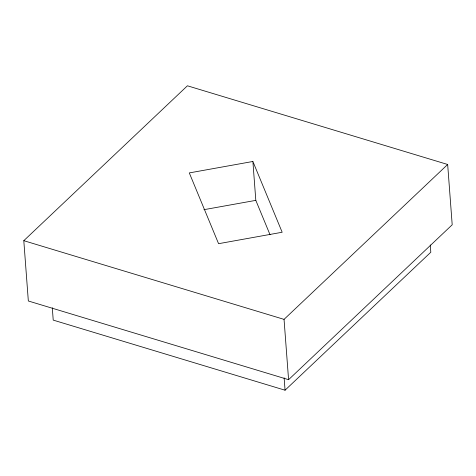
<?xml version="1.0" encoding="UTF-8"?>
<svg xmlns="http://www.w3.org/2000/svg" width="476" height="476" viewBox="0 0 476 476"><rect width="100%" height="100%" fill="white"/><g stroke="black" fill="none" stroke-linecap="round" stroke-linejoin="round"><path stroke-width="0.71" d="M23.8 240.683L187.419 85.793L447.666 164.482L452.2 224.791L288.581 379.681L28.334 300.987L23.8 240.683L284.047 319.372L447.666 164.482M52.295 307.74L53.223 320.11L285.059 390.207L430.816 252.226L430.268 244.956M252.887 161.477L189.299 172.913L218.579 243.688L282.167 232.252L252.887 161.477L255.814 200.36L270.023 234.722M203.918 209.69L255.814 200.36M284.047 319.372L288.581 379.681M284.13 377.843L285.059 390.207"/></g></svg>
